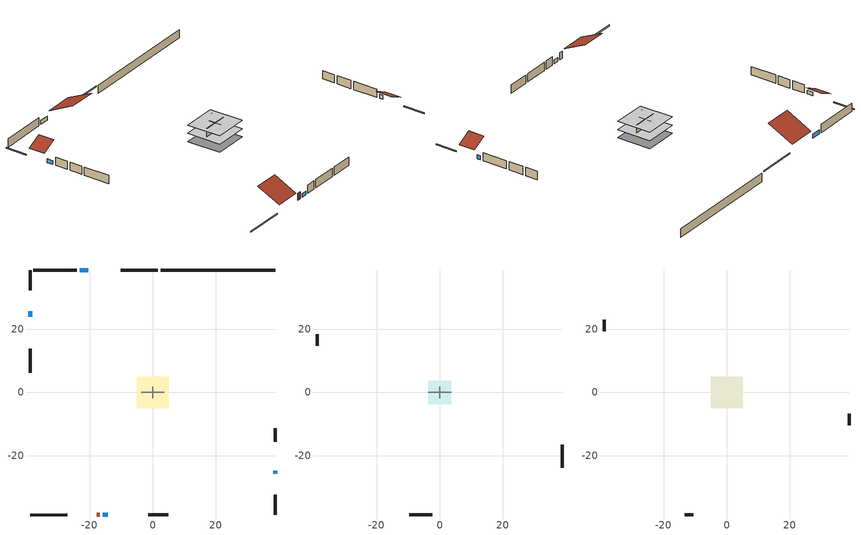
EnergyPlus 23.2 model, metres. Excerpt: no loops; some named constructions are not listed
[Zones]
conditioned space
 floor adiabatic (AdiabaticFloorConstruction): -5.03,-5.03 -5.03,5.03 5.03,5.03 5.03,-5.03 z0.3
 floor foundation (Slab2 construction): -5.03,-5.03 -5.03,5.03 5.03,5.03 5.03,-5.03 z-2.13
 wall outside (RimJoist1 construction): 1.63,38.8 -10.08,38.8 z0.3:0.61
 wall outside (RimJoist2 construction): 38.8,-38.8 38.8,-32.31 z0.3:0.61
 wall outside (RimJoist3 construction): -38.8,-38.8 -27.09,-38.8 z0.3:0.61
 wall outside (RimJoist4 construction): -38.8,38.8 -38.8,32.31 z0.3:0.61
 wall outside (AdiabaticWallConstruction 1): -17.71,-38.8 -16.8,-38.8 z0.3:2.34
 wall outside (AdiabaticWallConstruction): -20.39,38.8 -23.13,38.8 z0.3:1.52; 38.8,-25.71 38.8,-24.83 z0.3:1.49; -15.87,-38.8 -14.25,-38.8 z0.3:1.37; -38.8,25.71 -38.8,24.02 z0.3:1.4
 wall outside (Wall3 construction): -24.06,38.8 -37.87,38.8 z0.3:2.74
 wall outside (Wall4 construction): 38.8,-15.65 38.8,-11.31 z0.3:2.74
 wall outside (Wall7 construction): -1.4,-38.8 4.99,-38.8 z0.3:2.74
 wall outside (Wall8 construction): -38.8,13.93 -38.8,6.26 z0.3:2.74
 wall foundation (FoundationWall1 construction): 38.8,38.8 2.56,38.8 z-2.13:0.3
 wall to garage (Wall5 construction): -3.66,0 3.66,0 z0.3:2.74
 wall to garage (Wall6 construction): 0,-1.83 0,1.83 z0.3:2.74
 window (WindowConstruction): -20.39,38.8 -23.13,38.8 z0.3:1.52
 window (WindowConstruction 1): 38.8,-25.71 38.8,-24.83 z0.3:1.49
 window (WindowConstruction 2): -15.87,-38.8 -14.25,-38.8 z0.3:1.37
 window (WindowConstruction 3): -38.8,25.71 -38.8,24.03 z0.3:1.4
 door (Door): -17.71,-38.8 -16.8,-38.8 z0.3:2.34
 ceiling adiabatic (AdiabaticFloorConstruction): 5.03,-5.03 5.03,5.03 -5.03,5.03 -5.03,-5.03 z0.3
garage
 floor foundation (Slab1 construction): -3.66,-3.66 -3.66,3.66 3.66,3.66 3.66,-3.66 z0
 wall outside (Wall1 construction): 38.8,-23.9 38.8,-16.58 z0.3:2.74
 wall outside (Wall12 construction): -38.8,18.52 -38.8,14.86 z0.3:2.74
 wall outside (Wall2 construction): -9.65,-38.8 -2.33,-38.8 z0.3:2.74
attic - vented
 floor to garage (Floor1 construction): -3.66,-3.66 -3.66,3.66 3.66,3.66 3.66,-3.66 z2.74
 floor to conditioned space (Floor2 construction Reversed): -5.03,-5.03 -5.03,5.03 5.03,5.03 5.03,-5.03 z2.74
 wall outside (Wall10 construction): -38.8,23.1 -38.8,19.45 z0.3:2.74
 wall outside (Wall11 construction): -13.32,-38.8 -10.58,-38.8 z0.3:2.74
 wall outside (Wall9 construction): 38.8,-10.38 38.8,-6.74 z0.3:2.74
 roof outside (Roof1 construction): -19.46,38.8,2.74 -19.46,31.23,6.53 -11.01,31.23,6.53 -11.01,38.8,2.74
 roof outside (Roof2 construction): 38.8,-26.64,2.74 34.56,-26.64,4.86 34.56,-31.38,4.86 38.8,-31.38,2.74
 roof outside (Roof3 construction): -38.8,26.64,2.74 -34.56,26.64,4.86 -34.56,31.38,4.86 -38.8,31.38,2.74
 roof outside (Roof4 construction): -18.64,-38.8,2.74 -18.64,-32.07,6.11 -26.16,-32.07,6.11 -26.16,-38.8,2.74
[Material] Roughness=Rough; Thermal Absorptance=0.9
Name | Thickness {m} | Conductivity {W/m-K} | Density {kg/m3} | Specific Heat {J/kg-K} | Solar Absorptance | Visible Absorptance
ceiling loosefill ins | 0.338667 | 0.0480833 | 16.02 | 1046.75 | 0.7 | 0.7
ceiling stud and cavity 1 | 0.1397 | 0.0920385 | 65.682 | 1177.47 | 0.7 | 0.7
gypsum board | 0.0127 | 0.160291 | 801 | 837.4 | 0.6 | 0.6
osb sheathing 0.5 in. 1 | 0.0127 | 0.115458 | 512.64 | 1214.23 | 0.7 | 0.7
wall rigid ins 1; wall rigid ins 2 | 0.051816 | 0.029427 | 32.04 | 1214.23 | 0.7 | 0.7
wall stud and cavity 2 | 0.1397 | 0.222524 | 139.0536 | 1170.24 | 0.7 | 0.7
[Construction]
Floor2 construction: ceiling loosefill ins, ceiling stud and cavity 1, gypsum board
Wall5 construction Reversed: gypsum board, wall stud and cavity 2, osb sheathing 0.5 in. 1, wall rigid ins 1
Wall6 construction Reversed: gypsum board, wall stud and cavity 2, osb sheathing 0.5 in. 1, wall rigid ins 2
[Schedule:Day:Interval]
trans schedule winter=0.85 summer=0.7 allday1; trans schedule winter=0.85 summer=0.7 allday274: No, 24:00, 0.85
trans schedule winter=0.85 summer=0.7 allday152: No, 24:00, 0.7
trans schedule winter=0.85 summer=0.7 default day; fridge schedule default day; freezer schedule default day; exterior lighting schedule default day: No, 24:00, 0
fridge schedule allday1; fridge schedule allday12; freezer schedule allday1; freezer schedule allday12: No, 01:00, 0.610949, 02:00, 0.595675, 03:00, 0.580401, 04:00, 0.565128, 06:00, 0.549854, 07:00, 0.580401, 08:00, 0.610949, 10:00, 0.626223, 12:00, 0.610949, 15:00, 0.641496, 16:00, 0.626223, 17:00, 0.672044, 18:00, 0.733139, 19:00, 0.763686, 20:00, 0.733139, 21:00, 0.717865, 22:00, 0.702591, 23:00, 0.672044, 24:00, 0.626223
fridge schedule allday2; freezer schedule allday2: No, 01:00, 0.609489, 02:00, 0.594252, 03:00, 0.579015, 04:00, 0.563777, 06:00, 0.54854, 07:00, 0.579015, 08:00, 0.609489, 10:00, 0.624726, 12:00, 0.609489, 15:00, 0.639964, 16:00, 0.624726, 17:00, 0.670438, 18:00, 0.731387, 19:00, 0.761861, 20:00, 0.731387, 21:00, 0.71615, 22:00, 0.700912, 23:00, 0.670438, 24:00, 0.624726
fridge schedule allday3; freezer schedule allday3: No, 01:00, 0.791241, 02:00, 0.77146, 03:00, 0.751679, 04:00, 0.731898, 06:00, 0.712117, 07:00, 0.751679, 08:00, 0.791241, 10:00, 0.811022, 12:00, 0.791241, 15:00, 0.830803, 16:00, 0.811022, 17:00, 0.870365, 18:00, 0.949489, 19:00, 0.989051, 20:00, 0.949489, 21:00, 0.929708, 22:00, 0.909927, 23:00, 0.870365, 24:00, 0.811022
fridge schedule allday6; freezer schedule allday6: No, 01:00, 0.8, 02:00, 0.78, 03:00, 0.76, 04:00, 0.74, 06:00, 0.72, 07:00, 0.76, 08:00, 0.8, 10:00, 0.82, 12:00, 0.8, 15:00, 0.84, 16:00, 0.82, 17:00, 0.88, 18:00, 0.96, 19:00, 1, 20:00, 0.96, 21:00, 0.94, 22:00, 0.92, 23:00, 0.88, 24:00, 0.82
fridge schedule allday10; freezer schedule allday10: No, 01:00, 0.679562, 02:00, 0.662573, 03:00, 0.645584, 04:00, 0.628595, 06:00, 0.611606, 07:00, 0.645584, 08:00, 0.679562, 10:00, 0.696551, 12:00, 0.679562, 15:00, 0.71354, 16:00, 0.696551, 17:00, 0.747518, 18:00, 0.815474, 19:00, 0.849453, 20:00, 0.815474, 21:00, 0.798485, 22:00, 0.781496, 23:00, 0.747518, 24:00, 0.696551
fridge schedule allday11; freezer schedule allday11: No, 01:00, 0.675182, 02:00, 0.658303, 03:00, 0.641423, 04:00, 0.624544, 06:00, 0.607664, 07:00, 0.641423, 08:00, 0.675182, 10:00, 0.692062, 12:00, 0.675182, 15:00, 0.708942, 16:00, 0.692062, 17:00, 0.742701, 18:00, 0.810219, 19:00, 0.843978, 20:00, 0.810219, 21:00, 0.793339, 22:00, 0.77646, 23:00, 0.742701, 24:00, 0.692062
exterior lighting schedule weekday1; exterior lighting schedule weekday12: No, 05:00, 0.434959, 06:00, 0.349858, 07:00, 0.330947, 08:00, 0.321491, 09:00, 0.312035, 10:00, 0.264757, 11:00, 0.208024, 12:00, 0.141834, 13:00, 0.113467, 15:00, 0.104012, 16:00, 0.113467, 17:00, 0.179657, 18:00, 0.349858, 19:00, 0.463325, 20:00, 0.614615, 21:00, 0.860461, 22:00, 0.99284, 23:00, 0.860461, 24:00, 0.595704
exterior lighting schedule weekday10: No, 05:00, 0.345039, 06:00, 0.277532, 07:00, 0.26253, 08:00, 0.255029, 09:00, 0.247528, 10:00, 0.210024, 11:00, 0.165019, 12:00, 0.112513, 13:00, 0.0900102, 15:00, 0.0825094, 16:00, 0.0900102, 17:00, 0.142516, 18:00, 0.277532, 19:00, 0.367542, 20:00, 0.487555, 21:00, 0.682578, 22:00, 0.787589, 23:00, 0.682578, 24:00, 0.472554
exterior lighting schedule weekday11: No, 05:00, 0.343994, 06:00, 0.276691, 07:00, 0.261734, 08:00, 0.254256, 09:00, 0.246778, 10:00, 0.209387, 11:00, 0.164519, 12:00, 0.112172, 13:00, 0.0897375, 15:00, 0.0822593, 16:00, 0.0897375, 17:00, 0.142084, 18:00, 0.276691, 19:00, 0.366428, 20:00, 0.486078, 21:00, 0.680509, 22:00, 0.785203, 23:00, 0.680509, 24:00, 0.471122
exterior lighting schedule weekday2: No, 05:00, 0.438095, 06:00, 0.352381, 07:00, 0.333333, 08:00, 0.32381, 09:00, 0.314286, 10:00, 0.266667, 11:00, 0.209524, 12:00, 0.142857, 13:00, 0.114286, 15:00, 0.104762, 16:00, 0.114286, 17:00, 0.180952, 18:00, 0.352381, 19:00, 0.466667, 20:00, 0.619048, 21:00, 0.866667, 22:00, 1, 23:00, 0.866667, 24:00, 0.6
exterior lighting schedule weekday3; exterior lighting schedule weekday5: No, 05:00, 0.346085, 06:00, 0.278373, 07:00, 0.263325, 08:00, 0.255802, 09:00, 0.248278, 10:00, 0.21066, 11:00, 0.165519, 12:00, 0.112854, 13:00, 0.090283, 15:00, 0.0827594, 16:00, 0.090283, 17:00, 0.142948, 18:00, 0.278373, 19:00, 0.368656, 20:00, 0.489033, 21:00, 0.684646, 22:00, 0.789976, 23:00, 0.684646, 24:00, 0.473986
exterior lighting schedule weekday4: No, 05:00, 0.344691, 06:00, 0.277251, 07:00, 0.262265, 08:00, 0.254771, 09:00, 0.247278, 10:00, 0.209812, 11:00, 0.164852, 12:00, 0.112399, 13:00, 0.0899193, 15:00, 0.082426, 16:00, 0.0899193, 17:00, 0.142372, 18:00, 0.277251, 19:00, 0.367171, 20:00, 0.487063, 21:00, 0.681888, 22:00, 0.786794, 23:00, 0.681888, 24:00, 0.472076
exterior lighting schedule weekday6; exterior lighting schedule weekday9: No, 05:00, 0.28823, 06:00, 0.231837, 07:00, 0.219305, 08:00, 0.213039, 09:00, 0.206773, 10:00, 0.175444, 11:00, 0.137849, 12:00, 0.093988, 13:00, 0.0751904, 15:00, 0.0689245, 16:00, 0.0751904, 17:00, 0.119051, 18:00, 0.231837, 19:00, 0.307027, 20:00, 0.407281, 21:00, 0.570194, 22:00, 0.657916, 23:00, 0.570194, 24:00, 0.394749
exterior lighting schedule weekday7: No, 05:00, 0.286139, 06:00, 0.230155, 07:00, 0.217714, 08:00, 0.211494, 09:00, 0.205273, 10:00, 0.174171, 11:00, 0.136849, 12:00, 0.0933061, 13:00, 0.0746448, 15:00, 0.0684244, 16:00, 0.0746448, 17:00, 0.118188, 18:00, 0.230155, 19:00, 0.3048, 20:00, 0.404326, 21:00, 0.566057, 22:00, 0.653142, 23:00, 0.566057, 24:00, 0.391885
exterior lighting schedule weekend1; exterior lighting schedule weekend12: No, 02:00, 0.434959, 04:00, 0.425503, 05:00, 0.434959, 06:00, 0.425503, 07:00, 0.416047, 08:00, 0.38768, 09:00, 0.340402, 10:00, 0.283669, 11:00, 0.226935, 12:00, 0.15129, 13:00, 0.113467, 15:00, 0.104012, 16:00, 0.113467, 17:00, 0.179657, 18:00, 0.359314, 19:00, 0.45387, 20:00, 0.567337, 21:00, 0.784816, 22:00, 0.926651, 23:00, 0.803728, 24:00, 0.557882
exterior lighting schedule weekend10: No, 02:00, 0.345039, 04:00, 0.337538, 05:00, 0.345039, 06:00, 0.337538, 07:00, 0.330038, 08:00, 0.307535, 09:00, 0.270031, 10:00, 0.225026, 11:00, 0.18002, 12:00, 0.120014, 13:00, 0.0900102, 15:00, 0.0825094, 16:00, 0.0900102, 17:00, 0.142516, 18:00, 0.285032, 19:00, 0.360041, 20:00, 0.450051, 21:00, 0.622571, 22:00, 0.735084, 23:00, 0.637572, 24:00, 0.44255
exterior lighting schedule weekend11: No, 02:00, 0.343994, 04:00, 0.336516, 05:00, 0.343994, 06:00, 0.336516, 07:00, 0.329037, 08:00, 0.306603, 09:00, 0.269212, 10:00, 0.224344, 11:00, 0.179475, 12:00, 0.11965, 13:00, 0.0897375, 15:00, 0.0822593, 16:00, 0.0897375, 17:00, 0.142084, 18:00, 0.284169, 19:00, 0.35895, 20:00, 0.448687, 21:00, 0.620684, 22:00, 0.732856, 23:00, 0.63564, 24:00, 0.441209
exterior lighting schedule weekend2: No, 02:00, 0.438095, 04:00, 0.428571, 05:00, 0.438095, 06:00, 0.428571, 07:00, 0.419048, 08:00, 0.390476, 09:00, 0.342857, 10:00, 0.285714, 11:00, 0.228571, 12:00, 0.152381, 13:00, 0.114286, 15:00, 0.104762, 16:00, 0.114286, 17:00, 0.180952, 18:00, 0.361905, 19:00, 0.457143, 20:00, 0.571429, 21:00, 0.790476, 22:00, 0.933333, 23:00, 0.809524, 24:00, 0.561905
exterior lighting schedule weekend3; exterior lighting schedule weekend5: No, 02:00, 0.346085, 04:00, 0.338561, 05:00, 0.346085, 06:00, 0.338561, 07:00, 0.331038, 08:00, 0.308467, 09:00, 0.270849, 10:00, 0.225707, 11:00, 0.180566, 12:00, 0.120377, 13:00, 0.090283, 15:00, 0.0827594, 16:00, 0.090283, 17:00, 0.142948, 18:00, 0.285896, 19:00, 0.361132, 20:00, 0.451415, 21:00, 0.624457, 22:00, 0.737311, 23:00, 0.639504, 24:00, 0.443891
exterior lighting schedule weekend4: No, 02:00, 0.344691, 04:00, 0.337197, 05:00, 0.344691, 06:00, 0.337197, 07:00, 0.329704, 08:00, 0.307224, 09:00, 0.269758, 10:00, 0.224798, 11:00, 0.179839, 12:00, 0.119892, 13:00, 0.0899193, 15:00, 0.082426, 16:00, 0.0899193, 17:00, 0.142372, 18:00, 0.284744, 19:00, 0.359677, 20:00, 0.449597, 21:00, 0.621942, 22:00, 0.734341, 23:00, 0.636928, 24:00, 0.442103
exterior lighting schedule weekend6; exterior lighting schedule weekend9: No, 02:00, 0.28823, 04:00, 0.281964, 05:00, 0.28823, 06:00, 0.281964, 07:00, 0.275698, 08:00, 0.2569, 09:00, 0.225571, 10:00, 0.187976, 11:00, 0.150381, 12:00, 0.100254, 13:00, 0.0751904, 15:00, 0.0689245, 16:00, 0.0751904, 17:00, 0.119051, 18:00, 0.238103, 19:00, 0.300761, 20:00, 0.375952, 21:00, 0.520067, 22:00, 0.614055, 23:00, 0.532598, 24:00, 0.369686
exterior lighting schedule weekend7: No, 02:00, 0.286139, 04:00, 0.279918, 05:00, 0.286139, 06:00, 0.279918, 07:00, 0.273698, 08:00, 0.255037, 09:00, 0.223935, 10:00, 0.186612, 11:00, 0.14929, 12:00, 0.0995265, 13:00, 0.0746448, 15:00, 0.0684244, 16:00, 0.0746448, 17:00, 0.118188, 18:00, 0.236375, 19:00, 0.298579, 20:00, 0.373224, 21:00, 0.516294, 22:00, 0.6096, 23:00, 0.528734, 24:00, 0.367004
[Schedule:Week:Daily]
exterior lighting schedule Week Rule - Sep2-Sep29: exterior lighting schedule weekend9, exterior lighting schedule weekday9, exterior lighting schedule weekday9, exterior lighting schedule weekday9, exterior lighting schedule weekday9, exterior lighting schedule weekday9, exterior lighting schedule weekend9, exterior lighting schedule default day, exterior lighting schedule default day, exterior lighting schedule default day, exterior lighting schedule default day, exterior lighting schedule default day
exterior lighting schedule Week Rule - Sep30-Oct6: exterior lighting schedule weekend9, exterior lighting schedule weekday10, exterior lighting schedule weekday10, exterior lighting schedule weekday10, exterior lighting schedule weekday10, exterior lighting schedule weekday10, exterior lighting schedule weekend10, exterior lighting schedule default day, exterior lighting schedule default day, exterior lighting schedule default day, exterior lighting schedule default day, exterior lighting schedule default day
exterior lighting schedule Week Rule - Oct7-Oct27: exterior lighting schedule weekend10, exterior lighting schedule weekday10, exterior lighting schedule weekday10, exterior lighting schedule weekday10, exterior lighting schedule weekday10, exterior lighting schedule weekday10, exterior lighting schedule weekend10, exterior lighting schedule default day, exterior lighting schedule default day, exterior lighting schedule default day, exterior lighting schedule default day, exterior lighting schedule default day
exterior lighting schedule Week Rule - Oct28-Nov3: exterior lighting schedule weekend10, exterior lighting schedule weekday10, exterior lighting schedule weekday10, exterior lighting schedule weekday10, exterior lighting schedule weekday11, exterior lighting schedule weekday11, exterior lighting schedule weekend11, exterior lighting schedule default day, exterior lighting schedule default day, exterior lighting schedule default day, exterior lighting schedule default day, exterior lighting schedule default day
exterior lighting schedule Week Rule - Nov4-Nov24: exterior lighting schedule weekend11, exterior lighting schedule weekday11, exterior lighting schedule weekday11, exterior lighting schedule weekday11, exterior lighting schedule weekday11, exterior lighting schedule weekday11, exterior lighting schedule weekend11, exterior lighting schedule default day, exterior lighting schedule default day, exterior lighting schedule default day, exterior lighting schedule default day, exterior lighting schedule default day
exterior lighting schedule Week Rule - Nov25-Dec1: exterior lighting schedule weekend11, exterior lighting schedule weekday11, exterior lighting schedule weekday11, exterior lighting schedule weekday11, exterior lighting schedule weekday11, exterior lighting schedule weekday11, exterior lighting schedule weekend12, exterior lighting schedule default day, exterior lighting schedule default day, exterior lighting schedule default day, exterior lighting schedule default day, exterior lighting schedule default day
exterior lighting schedule Week Rule - Dec2-Dec31: exterior lighting schedule weekend12, exterior lighting schedule weekday12, exterior lighting schedule weekday12, exterior lighting schedule weekday12, exterior lighting schedule weekday12, exterior lighting schedule weekday12, exterior lighting schedule weekend12, exterior lighting schedule default day, exterior lighting schedule default day, exterior lighting schedule default day, exterior lighting schedule default day, exterior lighting schedule default day
